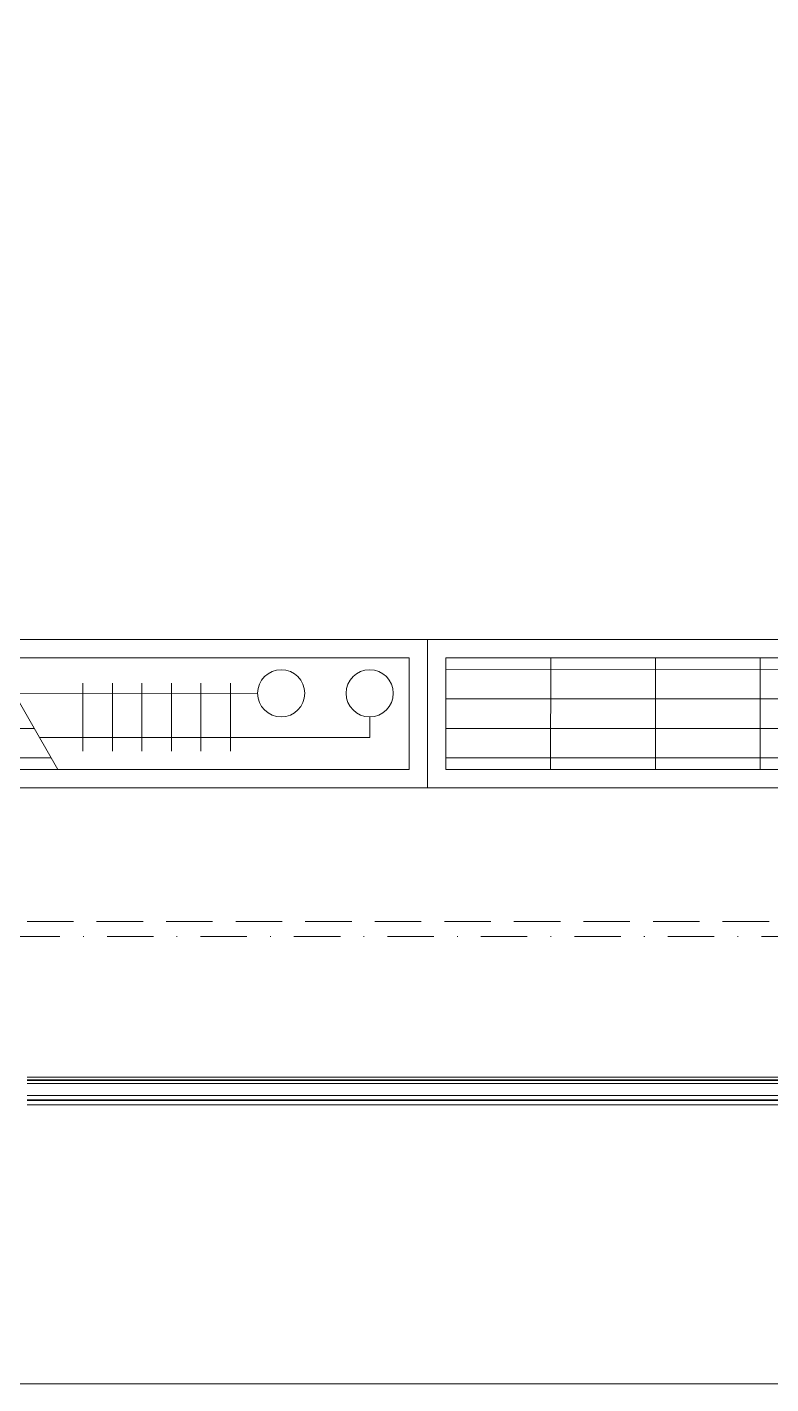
# Model space of a CAD drawing. Extents: x -1299 to 23780, y -3010 to 8106.
# Drawn here: x 9563.5 to 9663.8, y 284.7 to 467.5 of the extents above; entities that cross this region are included whole.
import ezdxf

# ---------------------------------------------------------------- set-up
doc = ezdxf.new("R2010")
doc.units = 0
doc.header["$LTSCALE"] = 25
doc.header["$MEASUREMENT"] = 0
for name, pattern in [('DASHDOT2', [0.5, 0.25, -0.125, 0, -0.125]), ('DOT2', [0.125, 0, -0.125]), ('HIDDEN', [0.375, 0.25, -0.125])]:
    doc.linetypes.add(name, pattern=pattern)
doc.layers.get('0').update_dxf_attribs({"color": 9, "lineweight": 9})
for name, color, linetype, lineweight in [('06D', 9, 'Continuous', 9), ('10', 9, 'Continuous', 9), ('15', 9, 'Continuous', 9), ('20', 9, 'DOT2', 9), ('24', 9, 'DASHDOT2', 9), ('32', 9, 'Continuous', 9)]:
    doc.layers.add(name, color=color, linetype=linetype, lineweight=lineweight)

# ---------------------------------------------------------------- blocks, each defined once
blk = doc.blocks.new('p-konvektor_audi')
for p, q in [((250, 89.48), (0, 89.47)), ((250, 89.47), (0, 89.48)), ((0, 89.48), (0, 69.47)), ((250, 69.47), (250, 89.47)), ((16.61, 71.95), (16.6, 86.99)), ((30.73, 71.95), (30.72, 86.99)), ((44.85, 71.95), (44.84, 86.99)), ((191.48, 71.95), (200.19, 86.99)), ((199.29, 85.44), (2.49, 85.42)), ((203.55, 84.5), (203.55, 75.36)), ((207.52, 84.5), (207.52, 75.36)), ((211.5, 84.5), (211.5, 75.36)), ((215.48, 84.5), (215.48, 75.36)), ((219.45, 84.5), (219.45, 75.36)), ((223.43, 84.5), (223.43, 75.36)), ((242.21, 82.69), (197.7, 82.69)), ((242.21, 79.91), (242.21, 82.69)), ((196.99, 81.46), (2.49, 81.45)), ((194.68, 77.48), (2.49, 77.47)), ((227.1, 76.72), (194.25, 76.73)), ((192.38, 73.51), (2.49, 73.49)), ((0, 69.47), (250, 69.47))]:
    blk.add_line(p, q)
for points in [[(250, 89.47), (0, 89.47), (0, 69.47), (250, 69.47)], [(247.51, 86.99), (247.51, 71.95), (2.49, 71.95), (2.49, 86.99)]]:
    blk.add_lwpolyline(points, close=True)
for centre in [(230.28, 76.72), (242.21, 76.72)]:
    blk.add_circle(centre, 3.18)
blk = doc.blocks.new('*U470')
at = {"layer": '15'}
for p, q in [((-1.47, -18.95), (-170.63, -18.95)), ((-1.47, -19.35), (-170.63, -19.35)), ((-1.47, -19.42), (-170.63, -19.42)), ((-1.47, -19.82), (-170.63, -19.82)), ((-1.47, -21.42), (-170.63, -21.42)), ((-1.47, -22.02), (-170.63, -22.02)), ((-1.47, -22.1), (-170.63, -22.1)), ((-1.47, -22.7), (-170.63, -22.7))]:
    blk.add_line(p, q, dxfattribs=at)

msp = doc.modelspace()

# ---------------------------------------------------------------- linework, layer by layer
at = {"layer": '06D'}
msp.add_lwpolyline([(7067.2, 861.68), (7067.2, 284.7), (9765.58, 284.7)], dxfattribs=at)
at = {"layer": '20', "linetype": 'HIDDEN', "lineweight": 0}
msp.add_lwpolyline([(9468.15, 347.65, -0.306499), (10707.5, 1186.14, -0.306499)], format="xyb", dxfattribs=at)
msp.add_lwpolyline([(9469.78, 347), (9776.06, 347)], dxfattribs=at)
at = {"layer": '24'}
msp.add_lwpolyline([(6827.5, 345), (11027.5, 345)], dxfattribs=at)

# ---------------------------------------------------------------- block references
at = {"layer": '10'}
msp.add_blockref('*U470', (9734.17, 345), dxfattribs=at)
at = {"layer": '32', "xscale": -1, "rotation": 180}
for p in [(9367.5, 454.48), (9617.5, 454.48)]:
    msp.add_blockref('p-konvektor_audi', p, dxfattribs=at)

doc.saveas('drawing.dxf')
